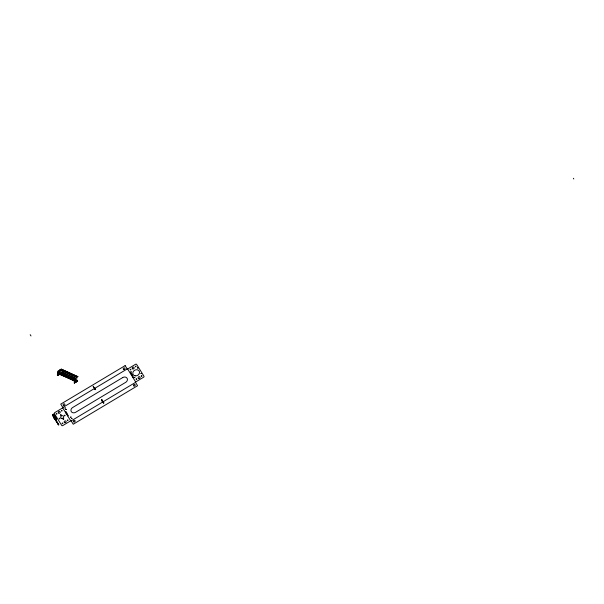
<?xml version="1.0" encoding="UTF-8"?>
<svg xmlns="http://www.w3.org/2000/svg" width="604" height="604" viewBox="0 0 604 604"><rect width="100%" height="100%" fill="white"/><g stroke="black" fill="none" stroke-linecap="round" stroke-linejoin="round"><path stroke-width="0.91" d="M58.92 371.03L58.505 371.505M76.655 380.671L76.761 377.364L60.023 369.912L59.622 374.276L57.395 375.529L59.992 374.276M61.004 373.672L77.606 381.101L61.004 373.672L59.864 374.382L76.489 381.826L74.277 383.072L77.606 381.2M61.23 369.127L77.833 376.662L61.23 369.127L60.219 369.829L76.829 377.258L77.833 376.662M74.284 380.837L74.3 383.072M74.36 379.312L75.213 378.353L75.326 378.912M75.44 379.138L75.477 378.625A1.895 1.593 -28.7 0 0 75.221 378.187L61.827 372.079L61.253 372.253L61.215 372.985A1.895 1.593 -28.7 0 0 61.472 373.423L74.768 379.493L75.447 379.357M76.557 381.343L76.172 381.328L76.61 381.32M57.841 373.144L58.12 373.702L58.905 373.28A1.85 1.555 -28.7 0 0 59.215 372.819L59.298 372.079L58.679 371.996M75.092 382.173L75.387 381.728M75.425 379.237L75.538 378.859M57.931 373.189L57.961 372.789M60.906 369.89L61.336 369.95M61.223 374.321L60.672 374.397L61.17 374.457M76.406 376.79L76.98 376.685L76.542 376.911M57.961 373.076L58.052 372.827A1.85 1.555 -28.7 0 1 58.369 372.366L58.671 372.102M132.699 376.405L132.865 376.141M60.075 369.912L59.985 374.374L76.595 381.803M53.507 416.36L53.061 416.254L53.673 416.624M54.503 416.39C55.961 417.236 53.945 416.82 54.843 416.05M66.523 413.498C67.482 412.441 65.247 413.4 66.712 412.94L66.448 413.612L66.908 413.264M131.476 374.639C131.574 373.332 130.517 373.967 131.657 374.087L131.4 374.752L131.861 374.404M54.647 418.919C54.662 417.515 54.956 419.969 55.319 419.395M58.271 372.321L58.769 372.041M53.265 414.586L53.65 414.231L53.205 414.495M61.389 372.139L75.206 378.346M67.112 414.118L67.044 414.087M101.532 399.644L101.85 400.165M56.504 421.373C55.432 420.89 56.965 420.618 56.202 421.426L56.935 421.365L56.263 421.516M59.841 369.958L57.576 371.43L57.38 375.514M93.378 386.477C92.427 385.79 94.065 386.522 93.522 386.734M93.718 386.394L93.258 386.741M62.831 407.458L127.195 368.953M53.379 414.774L53.824 414.51L53.318 414.676M53.431 414.857L53.998 414.525M53.492 414.956L54.111 414.706M53.605 415.137L54.171 414.797M52.835 415.99L53.311 415.499L52.865 415.748M54.692 418.98L55.107 418.995M56.127 418.202L55.56 418.308L56.021 418.036M56.036 419.055L56.134 418.315L56.27 419.44M56.089 419.138L56.617 419.078L56.399 419.644M67.912 415.001L67.663 415.575L67.693 415.137M67.897 415.952L68.252 415.673M58.392 424.748L58.641 424.604M102.046 399.833L101.782 400.059M71.159 420.897L135.523 382.385M58.452 374.676L58.709 374.14M94.005 387.458L94.013 387.413M101.698 399.908L101.789 399.418M56.648 421.924L56.761 421.698M61.268 369.867L61.457 369.724M133.205 376.813L132.85 377.092M103.533 402.475L103.178 402.762M130.524 373.189L130.849 372.91M56.806 421.668L56.678 421.902M58.339 424.869C59.615 425.05 58.022 424.348 58.369 424.106C57.214 424.74 59.23 423.291 58.309 424.408L58.739 424.272M573.37 178.293L573.8 178.988M127.64 369.021L135.666 381.97M94.888 388.289L94.685 388.568M103.216 401.72L103.027 401.909M102.974 401.939L102.718 402.015M30.2 334.676L30.993 335.96M62.695 407.874L70.713 420.822M58.543 424.657L58.241 424.71M57.305 422.309L56.814 422.407L57.305 422.332M55.862 419.991L55.379 420.059L55.862 419.991M54.254 415.937L54.79 415.809L54.277 415.899M53.522 417.077C54.821 417.772 53.65 416.76 53.545 417.039M54.881 419.267L55.462 419.002L54.881 419.267M57.727 423.857L58.309 423.6L57.735 423.842M54.405 417.628L53.93 417.772L54.405 417.628M57.773 423.064C57.591 424.076 57.599 423.193 57.773 423.064M56.134 420.414L55.576 420.407L56.127 420.444M67.414 414.185L67.036 414.518L67.414 414.185M94.375 387.557L93.922 387.828L94.375 387.557M102.695 400.996L102.242 401.267L102.695 400.996M132.367 375.333L131.914 375.605L132.367 375.333M57.554 422.717L56.995 422.702L57.554 422.717M54.768 418.217L54.058 418.308L54.768 418.217M53.771 415.348L54.473 415.295L53.779 415.31M55.734 417.53C54.541 418.225 56.164 417.409 55.734 417.53M65.753 409.452L66.327 409.429L65.753 409.452M56.248 413.74C56.776 415.235 57.561 412.517 56.248 413.74M59.222 418.504C59.751 419.999 60.528 417.281 59.222 418.504M60.528 414.948C61.057 416.435 61.835 413.725 60.528 414.948M61.397 410.66C61.925 412.154 62.71 409.436 61.397 410.66M62.167 423.291C62.703 424.778 63.465 422.09 62.167 423.291M63.042 419.01C63.571 420.497 64.349 417.787 63.042 419.01M64.371 415.424C64.9 416.919 65.677 414.201 64.371 415.424M67.316 420.21C67.852 421.705 68.63 418.995 67.316 420.21M70.532 417.13L71.098 417.153L70.532 417.13M71.415 418.564L71.982 418.58L71.415 418.564M130.192 369.497C130.721 370.992 131.506 368.281 130.192 369.497M130.713 371.958L131.378 371.973L130.713 371.958M135.341 366.417C135.87 367.911 136.655 365.193 135.341 366.417M137.455 367.927L138.112 367.942L137.455 367.927M140.943 373.551L141.6 373.574L140.943 373.551M141.261 375.975C141.789 377.47 142.574 374.752 141.261 375.975M134.201 377.576L134.866 377.606L134.201 377.576M64.87 407.987L65.436 408.025L64.87 407.987M136.127 379.025C136.519 380.565 137.523 377.893 136.127 379.025M65.934 411.845L65.375 411.883L66.002 411.89M66.281 412.305L65.708 412.358L66.213 412.298M131.227 373.446L130.66 373.506L131.227 373.446M95.175 389.618L95.636 389.557L95.175 389.618M103.503 403.057L103.896 402.921L103.503 403.057M131.166 373.446L130.743 373.597L131.166 373.446M102.567 400.731L102.038 400.935L102.567 400.731M132.238 375.069L131.71 375.273L132.17 375.084M52.699 414.873L52.51 415.469L52.699 414.873M133.627 377.334L133.107 377.53L133.627 377.334M66.568 412.713L65.957 412.819L66.568 412.713M53.801 414.208L53.469 414.525L54.224 414.888L53.658 415.227L53.152 414.404L53.801 414.208M125.134 365.616L60.762 404.121L62.982 407.7L54.76 412.623A0.831 0.702 -28.7 0 0 54.413 413.649L61.699 425.397A0.831 0.702 -28.7 0 0 62.786 425.571L71.008 420.648L73.227 424.234L137.591 385.722L135.371 382.143L143.593 377.221A0.831 0.702 -28.7 0 0 143.941 376.201L136.655 364.446A0.831 0.702 -28.7 0 0 135.575 364.272L127.346 369.195L125.134 365.616M95.13 388.953L94.858 389.323L95.13 388.953M55.5 416.949L54.994 417.379L55.5 416.949M122.733 377.56L72.669 407.511A3.337 2.809 -28.7 0 0 71.287 411.611A3.337 2.809 -28.7 0 0 75.628 412.29L125.692 382.34A3.337 2.809 -28.7 0 0 127.067 378.232A3.337 2.809 -28.7 0 0 122.733 377.56M132.888 368.923A1.034 0.868 -28.7 0 0 134.163 367.708A1.034 0.868 -28.7 0 0 132.518 367.451A1.034 0.868 -28.7 0 0 132.888 368.923M138.807 378.481A1.034 0.868 -28.7 0 0 140.09 377.258A1.034 0.868 -28.7 0 0 138.437 377.002A1.034 0.868 -28.7 0 0 138.807 378.481M64.862 422.717A1.034 0.868 -28.7 0 0 66.146 421.501A1.034 0.868 -28.7 0 0 64.492 421.245A1.034 0.868 -28.7 0 0 64.862 422.717M135.122 375.847A3.503 2.952 -28.7 0 0 139.456 371.717A3.503 2.952 -28.7 0 0 133.869 370.848A3.503 2.952 -28.7 0 0 135.122 375.847M61.744 418.421A1.586 1.336 -28.7 0 0 63.699 416.549A1.586 1.336 -28.7 0 0 61.178 416.156A1.586 1.336 -28.7 0 0 61.744 418.421M134.065 386.016A0.914 0.77 -28.7 0 0 135.205 384.929A0.914 0.77 -28.7 0 0 133.741 384.703A0.914 0.77 -28.7 0 0 134.065 386.016M123.828 369.482A0.914 0.77 -28.7 0 0 124.96 368.402A0.914 0.77 -28.7 0 0 123.495 368.176A0.914 0.77 -28.7 0 0 123.828 369.482M63.752 405.427A0.914 0.77 -28.7 0 0 64.885 404.348A0.914 0.77 -28.7 0 0 63.42 404.114A0.914 0.77 -28.7 0 0 63.752 405.427M73.99 421.954A0.914 0.77 -28.7 0 0 75.13 420.875A0.914 0.77 -28.7 0 0 73.665 420.641A0.914 0.77 -28.7 0 0 73.99 421.954M58.943 413.166A1.034 0.868 -28.7 0 0 60.219 411.943A1.034 0.868 -28.7 0 0 58.573 411.686A1.034 0.868 -28.7 0 0 58.943 413.166"/></g></svg>
